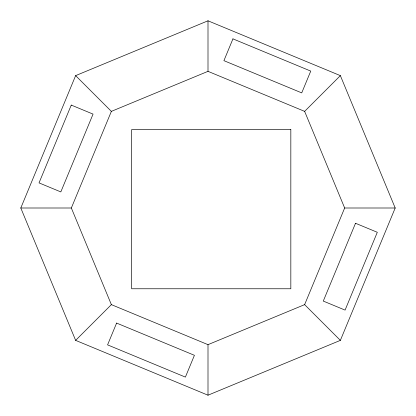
<?xml version="1.0" encoding="UTF-8"?>
<svg xmlns="http://www.w3.org/2000/svg" width="416" height="416" viewBox="0 0 416 416"><rect width="100%" height="100%" fill="white"/><g stroke="black" fill="none" stroke-linecap="round" stroke-linejoin="round"><path stroke-width="0.62" d="M20.8 208L75.629 75.629L208 20.8L340.371 75.629L395.2 208L340.371 340.371L208 395.2L75.629 340.371L20.8 208L71.344 208L111.368 111.368L208 71.344L304.632 111.368L344.656 208L304.632 304.632L208 344.656L111.368 304.632L71.344 208M75.629 340.371L111.368 304.632M304.632 111.368L340.371 75.629M344.656 208L395.2 208M75.629 75.629L111.368 111.368M304.632 304.632L340.371 340.371M208 20.8L208 71.344M208 344.656L208 395.2M71.261 105.082L39.031 182.894L60.824 191.922L93.054 114.109L71.261 105.082M232.944 38.865L223.917 60.658L301.725 92.888L310.752 71.094L232.944 38.865M116.605 323.076L107.578 344.869L185.39 377.099L194.418 355.306L116.605 323.076M355.514 223.262L323.284 301.075L345.077 310.102L377.307 232.289L355.514 223.262M290.831 129.589L131.654 129.589L131.654 288.766L290.831 288.766L290.831 129.589"/></g></svg>
